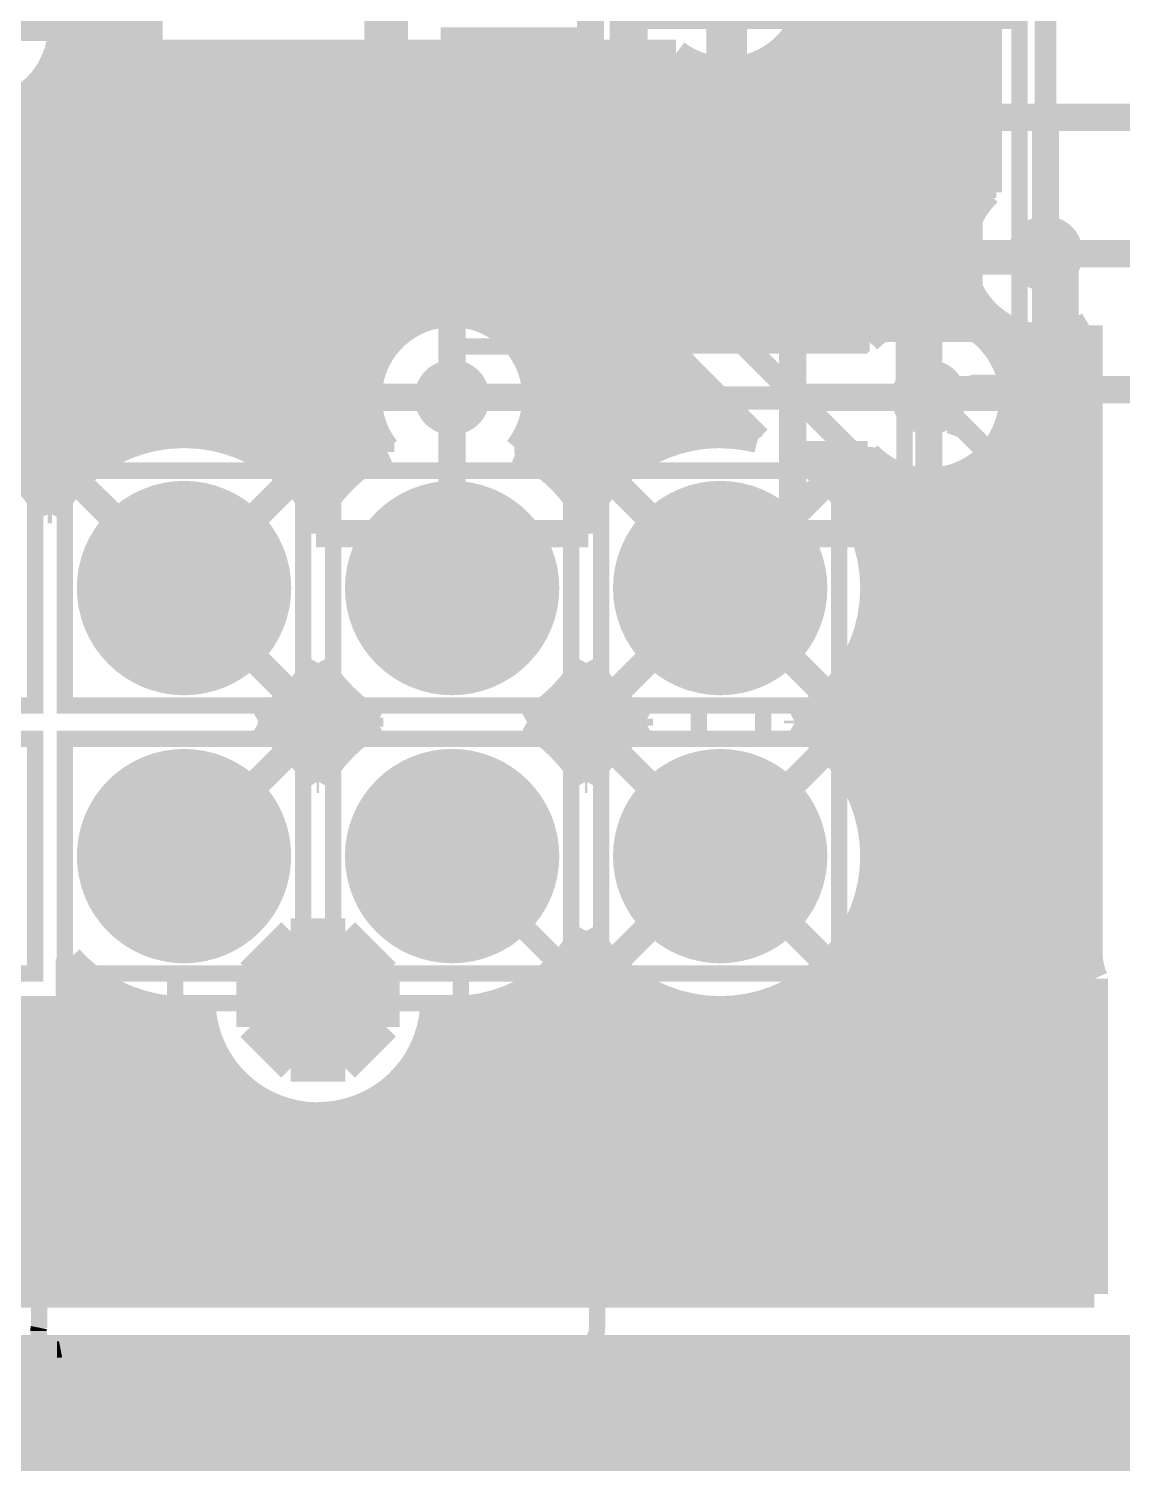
# Model space of a CAD drawing. Extents: x -1 to 101, y -64 to 41.
# Drawn here: x 50.64 to 60.84, y -0.64 to 12.81 of the extents above; entities that cross this region are included whole.
import ezdxf

# ---------------------------------------------------------------- set-up
doc = ezdxf.new("R2010")
doc.units = 0
doc.header["$MEASUREMENT"] = 0
doc.layers.get('0').update_dxf_attribs({"linetype": 'CONTINUOUS'})
for name, color, linetype in [('22-313-0_AST', 7, 'CONTINUOUS'), ('22-313-0_BOT', 7, 'CONTINUOUS'), ('22-313-0_DRD', 2, 'CONTINUOUS'), ('22-313-0_SMB', 4, 'CONTINUOUS'), ('22-313-0_SMT', 3, 'CONTINUOUS'), ('22-313-0_SPT', 5, 'CONTINUOUS'), ('22-313-0_SST', 10, 'CONTINUOUS'), ('22-313-0_TOP', 14, 'CONTINUOUS'), ('THRUHOLE_NPT', 12, 'CONTINUOUS'), ('THRUHOLE_TAP', 11, 'CONTINUOUS')]:
    doc.layers.add(name, color=color, linetype=linetype)

# ---------------------------------------------------------------- blocks, each defined once
blk = doc.blocks.new('ROUND_10')
at = {"const_width": 0.99949}
blk.add_lwpolyline([(-0.499744, 0, 1), (0.499744, 0, 1)], format="xyb", close=True, dxfattribs=at)
blk = doc.blocks.new('ROUND_13')
at = {"const_width": 0.65024}
blk.add_lwpolyline([(-0.32512, 0, 1), (0.32512, 0, 1)], format="xyb", close=True, dxfattribs=at)
blk = doc.blocks.new('ROUND_47')
at = {"const_width": 0.35052}
blk.add_lwpolyline([(-0.17526, 0, 1), (0.17526, 0, 1)], format="xyb", close=True, dxfattribs=at)
blk = doc.blocks.new('RECTANGLE_2')
blk.add_solid([(0.4826, 0.4064), (0.4826, -0.4064), (-0.4826, 0.4064), (-0.4826, -0.4064)])
blk = doc.blocks.new('RECTANGLE_36')
blk.add_solid([(0.635, 0.508), (0.635, -0.508), (-0.635, 0.508), (-0.635, -0.508)])
blk = doc.blocks.new('RECTANGLE_38')
blk.add_solid([(0.9017, 0.508), (0.9017, -0.508), (-0.9017, 0.508), (-0.9017, -0.508)])
blk = doc.blocks.new('ROUND_60')
at = {"const_width": 0.10033}
blk.add_lwpolyline([(-0.050164, 0, 1), (0.050164, 0, 1)], format="xyb", close=True, dxfattribs=at)
blk = doc.blocks.new('ROUND_11')
at = {"const_width": 0.59944}
blk.add_lwpolyline([(-0.29972, 0, 1), (0.29972, 0, 1)], format="xyb", close=True, dxfattribs=at)

msp = doc.modelspace()

# ---------------------------------------------------------------- linework, layer by layer
at = {"layer": '22-313-0_AST'}
for points, const_width in [([(0, 39.99992), (0, 0), (99.949, 0), (99.949, 39.99992), (0, 39.99992)], 1.27), ([(51.562, 10.033), (51.562, 15.367), (48.768, 15.367), (48.768, 10.033), (51.562, 10.033)], 0.1524), ([(56.261, 11.303), (51.689, 11.303), (51.689, 13.081), (51.943, 13.335), (51.689, 13.589), (51.689, 15.367), (56.261, 15.367), (56.261, 11.303)], 0.1524), ([(57.9755, 9.9695), (57.9755, 12.8905), (56.3372, 12.8905), (56.3372, 9.9695), (57.9755, 9.9695)], 0.1524), ([(59.8805, 9.9695), (59.8805, 12.8905), (58.2422, 12.8905), (58.2422, 9.9695), (59.8805, 9.9695)], 0.1524), ([(59.51474, 12.04468), (59.51474, 11.5697), (58.83656, 12.04468), (58.66892, 12.04468), (58.49874, 11.98626), (58.49874, 11.63066), (58.66892, 11.5697)], 0.1524), ([(57.60974, 11.9253), (57.60974, 11.68908)], 0.1524), ([(57.60974, 11.80846), (56.59374, 11.80846), (56.76392, 11.68908)], 0.1524), ([(57.10174, 10.7315), (57.10174, 11.0871), (56.93156, 11.20648), (56.76392, 11.20648), (56.59374, 11.0871), (56.59374, 10.7315), (57.60974, 10.7315)], 0.1524), ([(57.10174, 11.02868), (57.60974, 11.20648)], 0.1524), ([(59.00674, 10.7315), (59.00674, 11.0871), (58.83656, 11.20648), (58.66892, 11.20648), (58.49874, 11.0871), (58.49874, 10.7315), (59.51474, 10.7315)], 0.1524), ([(59.00674, 11.02868), (59.51474, 11.20648)], 0.1524), ([(51.14036, 2.52984), (50.73904, 2.52984), (50.73904, 3.36042), (47.86884, 3.36042), (47.86884, 9.33958), (58.80862, 9.33958), (58.80862, 3.36042), (55.94096, 3.36042), (55.94096, 2.52984), (55.53964, 2.52984), (55.53964, 1.34874), (51.14036, 1.34874), (51.14036, 2.52984), (51.14036, 4.00558), (52.00904, 4.00558), (53.2003, 4.00558), (53.2003, 6.19506), (50.98034, 6.19506), (50.98034, 4.00558), (51.14036, 4.00558)], 0.1524), ([(50.70094, 8.69442), (48.48098, 8.69442), (48.48098, 6.50494), (50.70094, 6.50494), (50.70094, 8.69442)], 0.1524), ([(53.2003, 8.69442), (50.98034, 8.69442), (50.98034, 6.50494), (53.2003, 6.50494), (53.2003, 8.69442)], 0.1524), ([(55.69966, 8.69442), (53.4797, 8.69442), (53.4797, 6.50494), (55.69966, 6.50494), (55.69966, 8.69442)], 0.1524), ([(58.19902, 8.69442), (55.97906, 8.69442), (55.97906, 6.50494), (56.89092, 6.50494), (56.89092, 6.19506), (55.97906, 6.19506), (55.97906, 4.00558), (58.19902, 4.00558), (58.19902, 8.69442)], 0.1524), ([(51.77282, 7.91718), (51.77282, 7.28218), (52.40782, 7.28218), (52.25796, 7.43204), (52.25796, 7.76732), (52.40782, 7.91718), (51.77282, 7.91718), (51.92268, 7.76732), (51.92268, 7.43204), (52.25796, 7.43204)], 0.1524), ([(52.40782, 7.91718), (52.40782, 7.28218)], 0.1524), ([(54.27218, 7.91718), (54.27218, 7.28218), (54.90718, 7.28218), (54.75732, 7.43204), (54.75732, 7.76732), (54.90718, 7.91718), (54.27218, 7.91718), (54.42204, 7.76732), (54.42204, 7.43204), (54.75732, 7.43204)], 0.1524), ([(54.90718, 7.91718), (54.90718, 7.28218)], 0.1524), ([(56.9214, 7.76732), (56.77154, 7.91718), (57.40654, 7.91718), (57.25668, 7.76732), (56.9214, 7.76732), (56.9214, 7.43204), (56.77154, 7.28218), (57.40654, 7.28218), (57.25668, 7.43204), (56.9214, 7.43204)], 0.1524), ([(56.77154, 7.91718), (56.77154, 7.28218)], 0.1524), ([(57.40654, 7.91718), (57.40654, 7.28218)], 0.1524), ([(51.92268, 7.76732), (52.25796, 7.76732)], 0.1524), ([(54.42204, 7.76732), (54.75732, 7.76732)], 0.1524), ([(57.25668, 7.76732), (57.25668, 7.43204)], 0.1524), ([(51.77282, 7.28218), (51.92268, 7.43204)], 0.1524), ([(54.27218, 7.28218), (54.42204, 7.43204)], 0.1524), ([(56.89092, 6.50494), (57.49036, 6.50494), (57.49036, 6.19506), (56.89092, 6.19506)], 0.1524), ([(58.19902, 6.50494), (57.49036, 6.50494)], 0.1524), ([(50.70094, 4.00558), (50.70094, 6.19506), (48.48098, 6.19506), (48.48098, 4.00558), (50.70094, 4.00558)], 0.1524), ([(55.53964, 2.52984), (55.53964, 4.00558), (55.69966, 4.00558), (55.69966, 6.19506), (53.4797, 6.19506), (53.4797, 4.00558), (54.67096, 4.00558), (54.67096, 3.72872), (52.00904, 3.72872), (52.00904, 4.00558)], 0.1524), ([(57.49036, 6.19506), (58.19902, 6.19506)], 0.1524), ([(52.25796, 4.93268), (52.40782, 4.78282), (51.77282, 4.78282), (51.92268, 4.93268), (52.25796, 4.93268), (52.25796, 5.26796), (52.40782, 5.41782), (51.77282, 5.41782), (51.92268, 5.26796), (52.25796, 5.26796)], 0.1524), ([(51.77282, 5.41782), (51.77282, 4.78282)], 0.1524), ([(52.40782, 5.41782), (52.40782, 4.78282)], 0.1524), ([(54.75732, 4.93268), (54.90718, 4.78282), (54.27218, 4.78282), (54.42204, 4.93268), (54.75732, 4.93268), (54.75732, 5.26796), (54.90718, 5.41782), (54.27218, 5.41782), (54.42204, 5.26796), (54.75732, 5.26796)], 0.1524), ([(54.27218, 5.41782), (54.27218, 4.78282)], 0.1524), ([(54.90718, 5.41782), (54.90718, 4.78282)], 0.1524), ([(57.25668, 4.93268), (57.40654, 4.78282), (56.77154, 4.78282), (56.9214, 4.93268), (57.25668, 4.93268), (57.25668, 5.26796), (57.40654, 5.41782), (56.77154, 5.41782), (56.9214, 5.26796), (57.25668, 5.26796)], 0.1524), ([(56.77154, 5.41782), (56.77154, 4.78282)], 0.1524), ([(57.40654, 5.41782), (57.40654, 4.78282)], 0.1524), ([(51.92268, 4.93268), (51.92268, 5.26796)], 0.1524), ([(54.42204, 4.93268), (54.42204, 5.26796)], 0.1524), ([(56.9214, 4.93268), (56.9214, 5.26796)], 0.1524), ([(54.67096, 4.00558), (55.53964, 4.00558)], 0.1524), ([(57.86882, 2.8448), (57.86882, 2.60858)], 0.1524), ([(57.86882, 2.72542), (56.85282, 2.72542), (57.023, 2.60858)], 0.1524), ([(50.73904, 2.52984), (50.73904, 1.06934)], 0.1524), ([(55.94096, 2.52984), (55.94096, 1.06934)], 0.1524), ([(56.85282, 2.12598), (56.85282, 1.88722)], 0.1524), ([(57.531, 1.70942), (57.70118, 1.70942), (57.86882, 1.77038), (57.86882, 2.0066), (57.70118, 2.06502), (56.85282, 2.06502)], 0.1524), ([(50.73904, 0.70104), (50.73904, 1.06934), (55.94096, 1.06934), (55.94096, 0.70104)], 0.1524), ([(55.7403, 0.50038), (50.9397, 0.50038)], 0.1524)]:
    msp.add_lwpolyline(points, dxfattribs=dict(at, const_width=const_width))
at = {"layer": '22-313-0_AST', "const_width": 0.1524}
for points in [[(50.7365, 0.70358, 0.0479488), (50.73333, 0.67056)], [(50.73396, 0.67056, 0.4142136), (50.90668, 0.49784)], [(55.7403, 0.50038, 0.4142136), (55.94096, 0.70104)], [(50.90668, 0.49784, 0.0479464), (50.93958, 0.501)]]:
    msp.add_lwpolyline(points, format="xyb", dxfattribs=at)
at = {"layer": '22-313-0_BOT'}
for points, const_width in [([(59.5376, 30.71622), (59.5376, 11.23696)], 0.254), ([(59.309, 20.16506), (59.309, 10.1092)], 0.254), ([(59.0804, 19.81454), (59.0804, 10.15746)], 0.254), ([(58.8518, 19.60626), (58.8518, 10.13714)], 0.254), ([(58.3946, 19.38528), (58.3946, 9.91108)], 0.254), ([(58.6232, 19.47164), (58.6232, 10.04062)], 0.254), ([(57.9374, 19.33448), (57.9374, 9.91108)], 0.254), ([(58.166, 19.3421), (58.166, 9.91108)], 0.254), ([(61.849, 15.494), (60.1218, 13.7668), (60.1218, 10.7188)], 0.2032), ([(59.5884, 13.7668), (59.5884, 11.2903)], 0.254), ([(59.5884, 12.9032), (57.86882, 12.9032)], 0.254), ([(57.7088, 12.6619), (57.7088, 9.91108)], 0.254), ([(59.5884, 12.6746), (57.7215, 12.6746)], 0.254), ([(56.67756, 12.5857), (50.90668, 12.5857)], 0.254), ([(51.0794, 12.5857), (51.0794, 8.61314)], 0.254), ([(51.308, 12.5857), (51.308, 8.79856)], 0.254), ([(51.5366, 12.5857), (51.5366, 8.92048)], 0.254), ([(51.7652, 12.5857), (51.7652, 8.99414)], 0.254), ([(51.9938, 12.5857), (51.9938, 9.02716)], 0.254), ([(52.2224, 12.5857), (52.2224, 9.02462)], 0.254), ([(52.451, 12.5857), (52.451, 8.98398)], 0.254), ([(52.6796, 12.5857), (52.6796, 8.9027)], 0.254), ([(52.9082, 12.5857), (52.9082, 8.77316)], 0.254), ([(53.1368, 12.5857), (53.1368, 8.57504)], 0.254), ([(53.3654, 12.5857), (53.3654, 8.34136)], 0.254), ([(53.594, 12.5857), (53.594, 8.62838)], 0.254), ([(53.8226, 12.5857), (53.8226, 9.52754)], 0.254), ([(54.0512, 12.5857), (54.0512, 9.9441)], 0.254), ([(54.2798, 12.5857), (54.2798, 10.09396)], 0.254), ([(54.5084, 12.5857), (54.5084, 10.15492)], 0.254), ([(54.737, 12.5857), (54.737, 10.14476)], 0.254), ([(54.9656, 12.5857), (54.9656, 10.06348)], 0.254), ([(55.1942, 12.5857), (55.1942, 9.91108)], 0.254), ([(55.4228, 12.5857), (55.4228, 9.91108)], 0.254), ([(55.6514, 12.5857), (55.6514, 9.91108)], 0.254), ([(55.88, 12.5857), (55.88, 9.91108)], 0.254), ([(56.1086, 12.5857), (56.1086, 9.91108)], 0.254), ([(56.3372, 12.5857), (56.3372, 9.91108)], 0.254), ([(56.5658, 12.5857), (56.5658, 9.91108)], 0.254), ([(56.97728, 12.446), (50.84572, 12.446)], 0.254), ([(50.8508, 12.45108), (50.8508, 8.3185)], 0.254), ([(56.7944, 12.51204), (56.7944, 9.91108)], 0.254), ([(57.023, 12.43584), (57.023, 9.91108)], 0.254), ([(57.2516, 12.4333), (57.2516, 9.91108)], 0.254), ([(59.5884, 12.446), (57.32272, 12.446)], 0.254), ([(57.4802, 12.49934), (57.4802, 9.91108)], 0.254), ([(50.6222, 12.192), (50.6222, 8.59028)], 0.254), ([(59.5884, 12.2174), (50.65268, 12.2174)], 0.254), ([(59.5884, 11.9888), (40.98798, 11.9888)], 0.254), ([(59.5884, 11.7602), (40.75938, 11.7602)], 0.254), ([(59.5884, 11.5316), (40.53078, 11.5316)], 0.254), ([(59.5884, 11.303), (40.30218, 11.303)], 0.254), ([(59.42584, 11.0744), (40.07358, 11.0744)], 0.254), ([(59.34964, 10.8458), (39.84498, 10.8458)], 0.254), ([(59.3471, 10.6172), (39.61638, 10.6172)], 0.254), ([(59.41314, 10.3886), (39.38778, 10.3886)], 0.254), ([(59.5757, 10.16), (39.15918, 10.16)], 0.254), ([(59.5376, 10.1981), (59.5376, 9.97458)], 0.254), ([(59.7662, 10.02284), (59.7662, 9.652)], 0.254), ([(60.452, 10.01014), (60.452, 1.016)], 0.254), ([(60.5282, 10.05078), (60.5282, 4.318)], 0.254), ([(54.0385, 9.9314), (38.93058, 9.9314)], 0.254), ([(58.4835, 9.9314), (55.14086, 9.9314)], 0.254), ([(58.46318, 9.91108), (55.16118, 9.91108)], 0.254), ([(60.5282, 9.9314), (59.58586, 9.9314)], 0.254), ([(59.9948, 9.94664), (59.9948, 1.016)], 0.254), ([(60.2234, 9.9441), (60.2234, 1.016)], 0.254), ([(53.87848, 9.7028), (38.70198, 9.7028)], 0.254), ([(60.5282, 9.7028), (59.74588, 9.7028)], 0.254), ([(53.81498, 9.4742), (38.47338, 9.4742)], 0.254), ([(60.5282, 9.4742), (59.80938, 9.4742)], 0.254), ([(59.03468, 9.37768), (54.58968, 9.37768)], 0.2032), ([(53.82006, 9.2456), (38.24478, 9.2456)], 0.254), ([(53.8226, 9.22782), (53.8226, 8.80872)], 0.254), ([(60.5282, 9.2456), (59.8043, 9.2456)], 0.254), ([(59.7662, 9.10336), (59.7662, 1.016)], 0.254), ([(51.88712, 9.017), (49.79162, 9.017)], 0.254), ([(53.89626, 9.017), (52.29098, 9.017)], 0.254), ([(60.5282, 9.017), (59.7281, 9.017)], 0.254), ([(51.29022, 8.7884), (50.38852, 8.7884)], 0.254), ([(53.79212, 8.7884), (52.88788, 8.7884)], 0.254), ([(56.38292, 8.84428), (55.2958, 8.84428)], 0.254), ([(56.29148, 8.7884), (55.38724, 8.7884)], 0.254), ([(55.4228, 8.84428), (55.4228, 8.763)], 0.254), ([(55.6514, 8.84428), (55.6514, 8.5598)], 0.254), ([(55.88, 8.84428), (55.88, 8.36422)], 0.254), ([(56.1086, 8.84428), (56.1086, 8.64108)], 0.254), ([(56.3372, 8.84428), (56.3372, 8.81634)], 0.254), ([(58.46318, 8.84428), (57.7977, 8.84428)], 0.254), ([(58.5216, 8.7884), (57.8866, 8.7884)], 0.254), ([(57.9374, 8.84428), (57.9374, 8.75284)], 0.254), ([(58.166, 8.84428), (58.166, 8.54456)], 0.254), ([(58.3946, 8.84428), (58.3946, 8.18896)], 0.254), ([(59.5376, 8.77824), (59.5376, 1.016)], 0.254), ([(60.5282, 8.7884), (59.54776, 8.7884)], 0.254), ([(58.6232, 8.7122), (58.6232, 1.016)], 0.254), ([(58.8518, 8.61822), (58.8518, 1.016)], 0.254), ([(59.309, 8.64616), (59.309, 1.016)], 0.254), ([(51.02606, 8.5598), (50.65268, 8.5598)], 0.254), ([(51.07686, 8.6106), (52.09032, 7.59968)], 0.254), ([(53.10124, 8.6106), (52.09032, 7.59968)], 0.254), ([(53.52796, 8.5598), (53.15204, 8.5598)], 0.254), ([(56.02732, 8.5598), (55.6514, 8.5598)], 0.254), ([(56.07812, 8.6106), (57.08904, 7.59968)], 0.254), ([(58.1025, 8.6106), (57.08904, 7.59968)], 0.254), ([(60.5282, 8.5598), (58.15076, 8.5598)], 0.254), ([(59.0804, 8.5979), (59.0804, 1.016)], 0.254), ([(50.85842, 8.3312), (50.82032, 8.3312)], 0.254), ([(53.35778, 8.3312), (53.31968, 8.3312)], 0.254), ([(55.85968, 8.3312), (55.81904, 8.3312)], 0.254), ([(60.5282, 8.3312), (58.32094, 8.3312)], 0.254), ([(60.5282, 8.1026), (58.43016, 8.1026)], 0.254), ([(60.5282, 7.874), (58.49366, 7.874)], 0.254), ([(53.10124, 6.58622), (52.09032, 7.59968)], 0.254), ([(56.07812, 6.58622), (57.08904, 7.59968)], 0.254), ([(58.1025, 6.58622), (57.08904, 7.59968)], 0.254), ([(60.5282, 7.6454), (58.5216, 7.6454)], 0.254), ([(60.5282, 7.4168), (58.5089, 7.4168)], 0.254), ([(60.5282, 7.1882), (58.46064, 7.1882)], 0.254), ([(58.3946, 7.0104), (58.3946, 5.6896)], 0.254), ([(60.5282, 6.9596), (58.3692, 6.9596)], 0.254), ([(53.3654, 6.858), (53.3654, 5.842)], 0.254), ([(55.88, 6.8326), (55.88, 5.86486)], 0.254), ([(53.1368, 6.62432), (53.1368, 6.07568)], 0.254), ([(53.45176, 6.731), (53.22824, 6.731)], 0.254), ([(55.6514, 6.63956), (55.6514, 6.06044)], 0.254), ([(55.95112, 6.731), (55.7276, 6.731)], 0.254), ([(58.166, 6.6548), (58.166, 6.04266)], 0.254), ([(60.5282, 6.731), (58.22696, 6.731)], 0.254), ([(53.6702, 6.5024), (53.0098, 6.5024)], 0.254), ([(53.594, 6.57098), (53.594, 6.12902)], 0.254), ([(56.16956, 6.5024), (55.50916, 6.5024)], 0.254), ([(56.1086, 6.55574), (56.1086, 6.14172)], 0.254), ([(60.5282, 6.5024), (58.00852, 6.5024)], 0.254), ([(52.9082, 6.42366), (52.9082, 6.2738)], 0.254), ([(53.8226, 6.39064), (53.8226, 6.30682)], 0.254), ([(55.4228, 6.43382), (55.4228, 6.26364)], 0.254), ([(56.3372, 6.38048), (56.3372, 6.31698)], 0.254), ([(57.9374, 6.44652), (57.9374, 6.25348)], 0.254), ([(53.76926, 6.2738), (52.9082, 6.2738)], 0.254), ([(56.27116, 6.2738), (55.40756, 6.2738)], 0.254), ([(60.5282, 6.2738), (57.90946, 6.2738)], 0.254), ([(53.10124, 6.11124), (52.09032, 5.10032)], 0.254), ([(56.07812, 6.11124), (57.08904, 5.10032)], 0.254), ([(58.1025, 6.11124), (57.08904, 5.10032)], 0.254), ([(53.51526, 6.0452), (53.16474, 6.0452)], 0.254), ([(56.01462, 6.0452), (55.6641, 6.0452)], 0.254), ([(60.5282, 6.0452), (58.16346, 6.0452)], 0.254), ([(53.35016, 5.8166), (53.3273, 5.8166)], 0.254), ([(55.84952, 5.8166), (55.8292, 5.8166)], 0.254), ([(60.5282, 5.8166), (58.32856, 5.8166)], 0.254), ([(60.5282, 5.588), (58.43524, 5.588)], 0.254), ([(60.5282, 5.3594), (58.4962, 5.3594)], 0.254), ([(60.5282, 5.1308), (58.5216, 5.1308)], 0.254), ([(56.07812, 4.08686), (57.08904, 5.10032)], 0.254), ([(58.1025, 4.08686), (57.08904, 5.10032)], 0.254), ([(60.5282, 4.9022), (58.50636, 4.9022)], 0.254), ([(60.5282, 4.6736), (58.45556, 4.6736)], 0.254), ([(58.3946, 4.5085), (58.3946, 1.016)], 0.254), ([(55.88, 4.33324), (55.88, 1.016)], 0.254), ([(60.5282, 4.445), (58.36158, 4.445)], 0.254), ([(60.5282, 4.318), (60.5282, 4.191)], 0.254), ([(55.96128, 4.2164), (55.71744, 4.2164)], 0.254), ([(60.5282, 4.2164), (58.2168, 4.2164)], 0.254), ([(51.02098, 4.14528), (51.02098, 3.66776)], 0.254), ([(51.0794, 4.08432), (51.0794, 1.016)], 0.254), ([(55.6514, 4.13766), (55.6514, 1.016)], 0.254), ([(56.1086, 4.05638), (56.1086, 1.016)], 0.254), ([(58.166, 4.15544), (58.166, 1.016)], 0.254), ([(51.18608, 3.9878), (51.02098, 3.9878)], 0.254), ([(55.4228, 3.93446), (55.4228, 1.016)], 0.254), ([(56.18734, 3.9878), (55.49138, 3.9878)], 0.254), ([(57.9374, 3.94462), (57.9374, 1.016)], 0.254), ([(60.5663, 3.9878), (57.99074, 3.9878)], 0.254), ([(60.579, 3.95732), (60.579, 1.016)], 0.254), ([(51.308, 3.8989), (51.308, 1.016)], 0.254), ([(51.5366, 3.77952), (51.5366, 1.016)], 0.254), ([(55.1942, 3.80238), (55.1942, 1.016)], 0.254), ([(56.3372, 3.88112), (56.3372, 1.016)], 0.254), ([(57.7088, 3.80746), (57.7088, 1.016)], 0.254), ([(51.02098, 3.66776), (48.1584, 3.66776)], 0.254), ([(50.6222, 3.66776), (50.6222, 1.016)], 0.254), ([(50.8508, 3.66776), (50.8508, 1.016)], 0.254), ([(51.58486, 3.7592), (51.02098, 3.7592)], 0.254), ([(51.7652, 3.70332), (51.7652, 1.016)], 0.254), ([(51.9938, 3.6703), (51.9938, 1.016)], 0.254), ([(52.2224, 3.67284), (52.2224, 1.016)], 0.254), ([(54.5084, 3.6703), (54.5084, 1.016)], 0.254), ([(54.737, 3.67538), (54.737, 1.016)], 0.254), ([(54.9656, 3.71856), (54.9656, 1.016)], 0.254), ([(56.58612, 3.7592), (55.0926, 3.7592)], 0.254), ([(56.5658, 3.76682), (56.5658, 1.016)], 0.254), ([(56.7944, 3.69824), (56.7944, 1.016)], 0.254), ([(57.023, 3.66776), (57.023, 1.016)], 0.254), ([(57.2516, 3.67538), (57.2516, 1.016)], 0.254), ([(57.4802, 3.7211), (57.4802, 1.016)], 0.254), ([(60.579, 3.7592), (57.59196, 3.7592)], 0.254), ([(52.28336, 3.5306), (39.15664, 3.5306)], 0.254), ([(60.579, 3.5306), (54.39664, 3.5306)], 0.254), ([(52.35956, 3.302), (39.0779, 3.302)], 0.254), ([(60.579, 3.302), (54.3179, 3.302)], 0.254), ([(52.451, 3.14452), (52.451, 1.016)], 0.254), ([(54.2798, 3.2258), (54.2798, 1.016)], 0.254), ([(52.50434, 3.0734), (38.93566, 3.0734)], 0.254), ([(60.579, 3.0734), (54.17566, 3.0734)], 0.254), ([(52.76342, 2.8448), (38.67404, 2.8448)], 0.254), ([(52.6796, 2.90322), (52.6796, 1.016)], 0.254), ([(60.579, 2.8448), (53.91404, 2.8448)], 0.254), ([(54.0512, 2.9464), (54.0512, 1.016)], 0.254), ([(52.9082, 2.7686), (52.9082, 1.016)], 0.254), ([(53.1368, 2.69748), (53.1368, 1.016)], 0.254), ([(53.594, 2.70764), (53.594, 1.016)], 0.254), ([(53.8226, 2.79146), (53.8226, 1.016)], 0.254), ([(60.579, 2.6162), (18.3261, 2.6162)], 0.254), ([(53.3654, 2.6797), (53.3654, 1.016)], 0.254), ([(60.579, 2.3876), (18.3261, 2.3876)], 0.254), ([(60.579, 2.159), (18.3261, 2.159)], 0.254), ([(60.579, 1.9304), (7.4549, 1.9304)], 0.254), ([(60.579, 1.7018), (7.13994, 1.7018)], 0.254), ([(60.579, 1.4732), (6.73608, 1.4732)], 0.254), ([(60.579, 1.2446), (6.16204, 1.2446)], 0.254), ([(60.579, 1.016), (5.588, 1.016)], 0.254)]:
    msp.add_lwpolyline(points, dxfattribs=dict(at, const_width=const_width))
at = {"layer": '22-313-0_BOT', "const_width": 0.254}
for points in [[(57.15, 12.42568, 0.4142136), (57.93232, 13.208)], [(50.165, 12.04468, 0.3248156), (50.90668, 12.5857)], [(56.67756, 12.5857, 0.1637795), (57.15, 12.42668)], [(59.5884, 11.2903, 0.2078862), (59.34005, 10.7188)], [(59.33948, 10.7188, 0.4142136), (60.1218, 9.93648)], [(54.58968, 10.16, 0.4142136), (53.80736, 9.37768)], [(55.16118, 9.91108, 0.2078862), (54.58968, 10.15943)], [(59.03468, 10.16, 0.2078867), (58.46276, 9.91147)], [(59.817, 9.37768, 0.4142136), (59.03468, 10.16)], [(60.1218, 9.93648, 0.1374929), (60.5284, 10.05044)], [(53.80736, 9.37768, 0.1686102), (53.97558, 8.893)], [(59.03468, 8.59536, 0.4142136), (59.817, 9.37768)], [(50.8381, 8.29818, 0.2714485), (49.59096, 9.0297)], [(52.09032, 9.03224, 0.2716815), (50.84064, 8.29818)], [(53.34, 8.29818, 0.2716814), (52.09032, 9.03224)], [(53.975, 8.89254, 0.1555631), (53.34008, 8.29813)], [(55.83936, 8.29818, 0.1371122), (55.29614, 8.84488)], [(56.38292, 8.84428, 0.1371121), (55.83996, 8.29784)], [(58.5216, 7.59968, 0.2695558), (57.7977, 8.84428)], [(58.46318, 8.84428, 0.2078862), (59.03468, 8.59593)], [(57.78754, 6.35, 0.2716814), (58.5216, 7.59968)], [(52.78628, 6.35, 0.1391323), (53.33892, 6.90178)], [(53.34, 6.90118, 0.1387374), (53.89118, 6.35)], [(55.28818, 6.35, 0.1387374), (55.83936, 6.90118)], [(55.83936, 6.90118, 0.1387374), (56.39054, 6.35)], [(53.34, 5.79628, 0.1395274), (52.78628, 6.35)], [(53.89118, 6.35, 0.1391325), (53.33892, 5.79688)], [(55.83936, 5.79628, 0.1391326), (55.28757, 6.34892)], [(56.39054, 6.35, 0.1391325), (55.83828, 5.79688)], [(58.5216, 5.10032, 0.2716815), (57.78754, 6.35)], [(57.08904, 3.66776, 0.4142136), (58.5216, 5.10032)], [(54.58968, 3.66776, 0.2716815), (55.83936, 4.40182)], [(55.83936, 4.40182, 0.2716814), (57.08904, 3.66776)], [(60.5282, 4.191, 0.1082047), (60.57933, 3.95747)], [(51.02098, 4.14528, 0.2136129), (52.09032, 3.66659)], [(52.09032, 3.66776, 0.0297777), (52.2605, 3.6779)], [(52.2605, 3.67792, 0.3923694), (53.34, 2.67716)], [(53.34, 2.6797, 0.3923184), (54.41696, 3.67792)], [(54.41696, 3.67792, 0.0302184), (54.58968, 3.66747)]]:
    msp.add_lwpolyline(points, format="xyb", dxfattribs=at)
at = {"layer": '22-313-0_DRD'}
for points, const_width in [([(0, 39.99992), (0, 0), (99.949, 0), (99.949, 39.99992), (0, 39.99992)], 1.27), ([(55.88, 14.478), (55.88, 11.938)], 0.254), ([(57.15, 14.478), (57.15, 11.938)], 0.254), ([(58.42, 11.938), (58.42, 14.478)], 0.254), ([(51.435, 11.557), (51.435, 14.097)], 0.254), ([(51.435, 12.827), (48.895, 12.827)], 0.254), ([(58.8518, 11.9888), (58.8518, 9.4488)], 0.254), ([(61.3918, 11.9888), (58.8518, 11.9888)], 0.254), ([(60.1218, 11.9888), (60.1218, 9.4488)], 0.254), ([(55.88, 11.938), (58.42, 11.938)], 0.254), ([(48.895, 11.557), (51.435, 11.557)], 0.254), ([(53.31968, 10.64768), (53.31968, 8.10768)], 0.254), ([(55.85968, 10.64768), (53.31968, 10.64768)], 0.254), ([(54.58968, 10.64768), (54.58968, 8.10768)], 0.254), ([(55.85968, 8.10768), (55.85968, 10.64768)], 0.254), ([(57.76468, 10.64768), (57.76468, 8.10768)], 0.254), ([(60.30468, 10.64768), (57.76468, 10.64768)], 0.254), ([(61.3918, 10.7188), (58.8518, 10.7188)], 0.254), ([(59.03468, 10.64768), (59.03468, 8.10768)], 0.254), ([(60.30468, 8.10768), (60.30468, 10.64768)], 0.254), ([(58.8518, 9.4488), (61.3918, 9.4488)], 0.254), ([(55.85968, 9.37768), (53.31968, 9.37768)], 0.254), ([(60.30468, 9.37768), (57.76468, 9.37768)], 0.254), ([(51.45532, 8.23468), (51.45532, 7.59968)], 0.254), ([(52.09032, 8.23468), (51.45532, 8.23468)], 0.254), ([(52.09032, 6.96468), (52.09032, 8.23468)], 0.254), ([(53.95468, 8.23468), (53.95468, 7.59968)], 0.254), ([(54.58968, 8.23468), (53.95468, 8.23468)], 0.254), ([(54.58968, 6.96468), (54.58968, 8.23468)], 0.254), ([(56.45404, 8.23468), (56.45404, 7.59968)], 0.254), ([(57.08904, 8.23468), (56.45404, 8.23468)], 0.254), ([(57.08904, 6.96468), (57.08904, 8.23468)], 0.254), ([(53.31968, 8.10768), (55.85968, 8.10768)], 0.254), ([(57.76468, 8.10768), (60.30468, 8.10768)], 0.254), ([(51.45532, 7.59968), (52.72532, 7.59968)], 0.254), ([(52.72532, 7.59968), (52.72532, 6.96468)], 0.254), ([(53.95468, 7.59968), (55.22468, 7.59968)], 0.254), ([(55.22468, 7.59968), (55.22468, 6.96468)], 0.254), ([(56.45404, 7.59968), (57.72404, 7.59968)], 0.254), ([(57.72404, 7.59968), (57.72404, 6.96468)], 0.254), ([(52.72532, 6.96468), (52.09032, 6.96468)], 0.254), ([(55.22468, 6.96468), (54.58968, 6.96468)], 0.254), ([(57.72404, 6.96468), (57.08904, 6.96468)], 0.254), ([(51.45532, 5.73532), (51.45532, 5.10032)], 0.254), ([(52.09032, 5.73532), (51.45532, 5.73532)], 0.254), ([(52.09032, 4.46532), (52.09032, 5.73532)], 0.254), ([(53.95468, 5.73532), (53.95468, 5.10032)], 0.254), ([(54.58968, 5.73532), (53.95468, 5.73532)], 0.254), ([(54.58968, 4.46532), (54.58968, 5.73532)], 0.254), ([(56.45404, 5.73532), (56.45404, 5.10032)], 0.254), ([(57.08904, 5.73532), (56.45404, 5.73532)], 0.254), ([(57.08904, 4.46532), (57.08904, 5.73532)], 0.254), ([(51.45532, 5.10032), (52.72532, 5.10032)], 0.254), ([(52.72532, 5.10032), (52.72532, 4.46532)], 0.254), ([(53.95468, 5.10032), (55.22468, 5.10032)], 0.254), ([(55.22468, 5.10032), (55.22468, 4.46532)], 0.254), ([(56.45404, 5.10032), (57.72404, 5.10032)], 0.254), ([(57.72404, 5.10032), (57.72404, 4.46532)], 0.254), ([(52.72532, 4.46532), (52.09032, 4.46532)], 0.254), ([(55.22468, 4.46532), (54.58968, 4.46532)], 0.254), ([(57.72404, 4.46532), (57.08904, 4.46532)], 0.254), ([(53.086, 4.3942), (52.705, 4.0132)], 0.254), ([(53.594, 4.3942), (53.086, 4.3942)], 0.254), ([(53.975, 4.0132), (53.594, 4.3942)], 0.254), ([(52.705, 4.0132), (52.705, 3.5052)], 0.254), ([(53.975, 3.5052), (53.975, 4.0132)], 0.254), ([(52.705, 3.5052), (53.086, 3.1242)], 0.254), ([(53.594, 3.1242), (53.975, 3.5052)], 0.254), ([(53.086, 3.1242), (53.594, 3.1242)], 0.254)]:
    msp.add_lwpolyline(points, dxfattribs=dict(at, const_width=const_width))
at = {"layer": '22-313-0_SST', "const_width": 0.1524}
for points in [[(51.562, 10.033), (48.768, 10.033), (48.768, 15.367), (51.562, 15.367), (51.562, 10.033)], [(56.261, 11.303), (56.261, 15.367), (51.689, 15.367), (51.689, 13.589), (51.943, 13.335), (51.689, 13.081), (51.689, 11.303), (56.261, 11.303)], [(57.9755, 9.9695), (57.9755, 12.8905), (56.3372, 12.8905), (56.3372, 9.9695), (57.9755, 9.9695)], [(59.8805, 9.9695), (59.8805, 12.8905), (58.2422, 12.8905), (58.2422, 9.9695), (59.8805, 9.9695)], [(53.19014, 10.9982), (53.19014, 10.76198)], [(55.59806, 11.04646), (55.59806, 10.8077)], [(53.19014, 10.87882), (52.17414, 10.87882), (52.34178, 10.76198)], [(55.59806, 10.92708), (54.58206, 10.92708), (54.75224, 10.8077)], [(55.09006, 9.85266), (55.09006, 10.20826), (54.92242, 10.3251), (54.75224, 10.3251), (54.58206, 10.20826), (54.58206, 9.85266), (55.59806, 9.85266)], [(55.09006, 10.1473), (55.59806, 10.3251)], [(53.01996, 9.8044), (53.19014, 9.86282), (53.19014, 10.10158), (53.01996, 10.16), (52.84978, 10.27938), (52.34178, 10.27938), (52.17414, 10.21842), (52.17414, 9.86282), (52.34178, 9.8044), (53.01996, 9.8044)], [(52.84978, 10.04062), (53.19014, 10.27938)], [(60.29706, 9.5123), (60.29706, 9.03986), (59.62142, 9.5123), (59.45124, 9.5123), (59.28106, 9.45388), (59.28106, 9.09828), (59.45124, 9.03986)], [(51.14036, 2.52984), (50.73904, 2.52984), (50.73904, 3.36042), (47.86884, 3.36042), (47.86884, 9.33958), (58.80862, 9.33958), (58.80862, 3.36042), (55.94096, 3.36042), (55.94096, 2.52984), (55.53964, 2.52984), (55.53964, 1.34874), (51.14036, 1.34874), (51.14036, 2.52984), (51.14036, 4.00558), (52.00904, 4.00558), (53.2003, 4.00558), (53.2003, 6.19506), (50.98034, 6.19506), (50.98034, 4.00558), (51.14036, 4.00558)], [(50.70094, 8.69442), (48.48098, 8.69442), (48.48098, 6.50494), (50.70094, 6.50494), (50.70094, 8.69442)], [(53.2003, 8.69442), (50.98034, 8.69442), (50.98034, 6.50494), (53.2003, 6.50494), (53.2003, 8.69442)], [(55.69966, 8.69442), (53.4797, 8.69442), (53.4797, 6.50494), (55.69966, 6.50494), (55.69966, 8.69442)], [(58.19902, 8.69442), (55.97906, 8.69442), (55.97906, 6.50494), (56.89092, 6.50494), (56.89092, 6.19506), (55.97906, 6.19506), (55.97906, 4.00558), (58.19902, 4.00558), (58.19902, 8.69442)], [(59.78906, 8.20166), (59.78906, 8.55726), (59.62142, 8.6741), (59.45124, 8.6741), (59.28106, 8.55726), (59.28106, 8.20166), (60.29706, 8.20166)], [(59.78906, 8.4963), (60.29706, 8.6741)], [(51.77282, 7.91718), (51.77282, 7.28218), (52.40782, 7.28218), (52.25796, 7.43204), (52.25796, 7.76732), (52.40782, 7.91718), (51.77282, 7.91718), (51.92268, 7.76732), (51.92268, 7.43204), (52.25796, 7.43204)], [(52.40782, 7.91718), (52.40782, 7.28218)], [(54.27218, 7.91718), (54.27218, 7.28218), (54.90718, 7.28218), (54.75732, 7.43204), (54.75732, 7.76732), (54.90718, 7.91718), (54.27218, 7.91718), (54.42204, 7.76732), (54.42204, 7.43204), (54.75732, 7.43204)], [(54.90718, 7.91718), (54.90718, 7.28218)], [(56.9214, 7.76732), (56.77154, 7.91718), (57.40654, 7.91718), (57.25668, 7.76732), (56.9214, 7.76732), (56.9214, 7.43204), (56.77154, 7.28218), (57.40654, 7.28218), (57.25668, 7.43204), (56.9214, 7.43204)], [(56.77154, 7.91718), (56.77154, 7.28218)], [(57.40654, 7.91718), (57.40654, 7.28218)], [(51.92268, 7.76732), (52.25796, 7.76732)], [(54.42204, 7.76732), (54.75732, 7.76732)], [(57.25668, 7.76732), (57.25668, 7.43204)], [(51.77282, 7.28218), (51.92268, 7.43204)], [(54.27218, 7.28218), (54.42204, 7.43204)], [(56.89092, 6.50494), (57.49036, 6.50494), (57.49036, 6.19506), (56.89092, 6.19506)], [(58.19902, 6.50494), (57.49036, 6.50494)], [(50.70094, 4.00558), (50.70094, 6.19506), (48.48098, 6.19506), (48.48098, 4.00558), (50.70094, 4.00558)], [(55.53964, 2.52984), (55.53964, 4.00558), (55.69966, 4.00558), (55.69966, 6.19506), (53.4797, 6.19506), (53.4797, 4.00558), (54.67096, 4.00558), (54.67096, 3.72872), (52.00904, 3.72872), (52.00904, 4.00558)], [(57.49036, 6.19506), (58.19902, 6.19506)], [(52.25796, 4.93268), (52.40782, 4.78282), (51.77282, 4.78282), (51.92268, 4.93268), (52.25796, 4.93268), (52.25796, 5.26796), (52.40782, 5.41782), (51.77282, 5.41782), (51.92268, 5.26796), (52.25796, 5.26796)], [(51.77282, 5.41782), (51.77282, 4.78282)], [(52.40782, 5.41782), (52.40782, 4.78282)], [(54.75732, 4.93268), (54.90718, 4.78282), (54.27218, 4.78282), (54.42204, 4.93268), (54.75732, 4.93268), (54.75732, 5.26796), (54.90718, 5.41782), (54.27218, 5.41782), (54.42204, 5.26796), (54.75732, 5.26796)], [(54.27218, 5.41782), (54.27218, 4.78282)], [(54.90718, 5.41782), (54.90718, 4.78282)], [(57.25668, 4.93268), (57.40654, 4.78282), (56.77154, 4.78282), (56.9214, 4.93268), (57.25668, 4.93268), (57.25668, 5.26796), (57.40654, 5.41782), (56.77154, 5.41782), (56.9214, 5.26796), (57.25668, 5.26796)], [(56.77154, 5.41782), (56.77154, 4.78282)], [(57.40654, 5.41782), (57.40654, 4.78282)], [(51.92268, 4.93268), (51.92268, 5.26796)], [(54.42204, 4.93268), (54.42204, 5.26796)], [(56.9214, 4.93268), (56.9214, 5.26796)], [(54.67096, 4.00558), (55.53964, 4.00558)], [(57.61482, 2.7178), (57.61482, 2.48158)], [(50.73904, 2.52984), (50.73904, 1.06934)], [(55.94096, 2.52984), (55.94096, 1.06934)], [(57.61482, 2.59842), (56.59882, 2.59842), (56.769, 2.48158)], [(56.59882, 1.99898), (56.59882, 1.76022)], [(57.277, 1.58242), (57.44718, 1.58242), (57.61482, 1.64338), (57.61482, 1.8796), (57.44718, 1.93802), (56.59882, 1.93802)], [(50.73904, 0.70104), (50.73904, 1.06934), (55.94096, 1.06934), (55.94096, 0.70104)], [(55.7403, 0.50038), (50.9397, 0.50038)]]:
    msp.add_lwpolyline(points, dxfattribs=at)
for points in [[(50.7365, 0.70358, 0.0479488), (50.73333, 0.67056)], [(50.73396, 0.67056, 0.4142136), (50.90668, 0.49784)], [(55.7403, 0.50038, 0.4142136), (55.94096, 0.70104)], [(50.90668, 0.49784, 0.0479464), (50.93958, 0.501)]]:
    msp.add_lwpolyline(points, format="xyb", dxfattribs=at)
at = {"layer": '22-313-0_TOP'}
for points, const_width in [([(51.6382, 17.0434), (51.6382, 8.95858)], 0.254), ([(53.9242, 17.0434), (53.9242, 9.78662)], 0.254), ([(56.2102, 15.02918), (56.2102, 11.2522)], 0.254), ([(51.7652, 14.2748), (51.7652, 12.3952)], 0.254), ([(53.8988, 14.2748), (53.8988, 12.3952)], 0.254), ([(50.9524, 13.4366), (50.9524, 11.9634)], 0.254), ([(51.181, 13.4366), (51.181, 11.9634)], 0.254), ([(51.4096, 13.4366), (51.4096, 11.9634)], 0.254), ([(54.0512, 13.2588), (54.0512, 11.3792)], 0.254), ([(56.1848, 13.2588), (56.1848, 11.3792)], 0.254), ([(57.15, 13.208), (57.15, 12.1412)], 0.381), ([(56.2356, 12.9794), (56.2356, 11.557), (56.2356, 11.303)], 0.254), ([(51.7652, 12.8524), (50.94478, 12.8524)], 0.254), ([(54.0512, 12.8524), (53.8988, 12.8524)], 0.254), ([(56.2356, 12.8524), (56.1848, 12.8524)], 0.254), ([(51.7652, 12.6238), (50.91938, 12.6238)], 0.254), ([(54.0512, 12.6238), (53.8988, 12.6238)], 0.254), ([(56.2356, 12.6238), (56.1848, 12.6238)], 0.254), ([(54.0512, 12.3952), (50.81524, 12.3952)], 0.254), ([(53.8988, 12.3952), (51.7652, 12.3952)], 0.254), ([(51.8668, 12.3952), (51.8668, 9.01446)], 0.254), ([(52.0954, 12.3952), (52.0954, 9.0297)], 0.254), ([(52.324, 12.3952), (52.324, 9.01192)], 0.254), ([(52.5526, 12.3952), (52.5526, 8.9535)], 0.254), ([(52.7812, 12.3952), (52.7812, 8.8519)], 0.254), ([(53.0098, 12.3952), (53.0098, 8.69696)], 0.254), ([(53.2384, 12.3952), (53.2384, 8.45312)], 0.254), ([(53.467, 12.3952), (53.467, 8.48868)], 0.254), ([(53.6956, 12.3952), (53.6956, 8.71728)], 0.254), ([(56.2356, 12.3952), (56.1848, 12.3952)], 0.254), ([(50.7238, 12.2809), (50.7238, 11.9634)], 0.254), ([(57.15, 10.7188), (55.7022, 10.7188), (55.118, 11.303), (55.118, 12.319)], 0.2032), ([(59.055, 12.1412), (57.15, 12.1412)], 0.635), ([(54.0512, 12.1666), (50.58156, 12.1666)], 0.254), ([(56.2356, 12.1666), (56.1848, 12.1666)], 0.254), ([(51.4985, 11.9634), (48.8315, 11.9634)], 0.254), ([(51.4985, 11.9634), (51.4985, 10.0838)], 0.254), ([(54.0512, 11.938), (51.4985, 11.938)], 0.254), ([(56.2356, 11.938), (56.1848, 11.938)], 0.254), ([(54.0512, 11.7094), (51.4985, 11.7094)], 0.254), ([(56.2356, 11.7094), (56.1848, 11.7094)], 0.254), ([(54.0512, 11.4808), (51.4985, 11.4808)], 0.254), ([(56.2356, 11.4808), (56.1848, 11.4808)], 0.254), ([(54.5846, 11.3792), (54.0512, 11.3792)], 0.254), ([(54.1528, 11.3792), (54.1528, 10.02538)], 0.254), ([(54.3814, 11.3792), (54.3814, 10.12952)], 0.254), ([(54.5846, 11.3792), (54.5846, 11.303)], 0.254), ([(55.79618, 11.3792), (55.92318, 11.2522)], 0.254), ([(56.1848, 11.3792), (55.79618, 11.3792)], 0.254), ([(55.9816, 11.3792), (55.9816, 11.2522)], 0.254), ([(54.58714, 11.2522), (51.4985, 11.2522)], 0.254), ([(56.2356, 11.2522), (55.92318, 11.2522)], 0.254), ([(56.2356, 11.2522), (55.92318, 11.2522)], 0.254), ([(56.2356, 11.303), (56.2356, 11.2522)], 0.254), ([(54.61, 11.14044), (54.61, 10.15746)], 0.254), ([(54.66334, 11.0236), (51.4985, 11.0236)], 0.254), ([(54.73954, 10.92454), (55.31866, 10.34542)], 0.254), ([(54.87162, 10.795), (51.4985, 10.795)], 0.254), ([(54.8386, 10.82802), (54.8386, 10.11682)], 0.254), ([(59.055, 10.7188), (59.055, 9.398), (59.69, 8.763), (59.69, 3.302), (58.547, 2.159), (23.368, 2.159)], 0.2032), ([(57.15, 10.7188), (57.15, 10.033), (58.928, 8.255), (58.928, 4.445), (58.166, 3.683), (56.007, 3.683), (54.58968, 5.10032)], 0.2032), ([(59.055, 10.7188), (59.03468, 10.69848), (59.03468, 9.37768)], 0.2032), ([(60.1218, 10.7188), (59.055, 10.7188)], 0.2032), ([(55.10022, 10.5664), (51.4985, 10.5664)], 0.254), ([(55.0672, 10.59942), (55.0672, 9.9949)], 0.254), ([(55.2958, 10.37082), (55.2958, 9.71296)], 0.254), ([(55.32882, 10.3378), (51.4985, 10.3378)], 0.254), ([(54.31536, 10.1092), (51.4985, 10.1092)], 0.254), ([(56.2356, 10.1092), (54.864, 10.1092)], 0.254), ([(55.5244, 10.21588), (55.5244, 8.68426)], 0.254), ([(56.2356, 10.1854), (55.7022, 10.1854)], 0.254), ([(55.753, 10.1854), (55.753, 8.4328)], 0.254), ([(55.9816, 10.1854), (55.9816, 8.50646)], 0.254), ([(56.2102, 10.1854), (56.2102, 8.72998)], 0.254), ([(56.2356, 10.1854), (56.2356, 9.8806)], 0.254), ([(51.4985, 10.0838), (50.9143, 10.0838)], 0.254), ([(50.9143, 10.0838), (50.9143, 8.41756)], 0.254), ([(50.9524, 10.0838), (50.9524, 8.46836)], 0.254), ([(51.181, 10.0838), (51.181, 8.70458)], 0.254), ([(51.4096, 10.0838), (51.4096, 8.85952)], 0.254), ([(53.99024, 9.8806), (50.9143, 9.8806)], 0.254), ([(56.63946, 9.8806), (55.18658, 9.8806)], 0.254), ([(56.63946, 9.8806), (56.2356, 9.8806)], 0.254), ([(56.4388, 9.8806), (56.4388, 8.87476)], 0.254), ([(56.6674, 9.8044), (56.6674, 8.9662)], 0.254), ([(53.85816, 9.652), (50.9143, 9.652)], 0.254), ([(56.77662, 9.652), (55.3212, 9.652)], 0.254), ([(56.77154, 9.65454), (57.43956, 8.98652)], 0.254), ([(53.8099, 9.4234), (50.9143, 9.4234)], 0.254), ([(57.00522, 9.4234), (55.36946, 9.4234)], 0.254), ([(56.896, 9.53262), (56.896, 9.017)], 0.254), ([(54.58968, 9.37768), (54.58968, 7.59968)], 0.2032), ([(57.1246, 9.30402), (57.1246, 9.0297)], 0.254), ([(53.83022, 9.1948), (50.9143, 9.1948)], 0.254), ([(57.23382, 9.1948), (55.34914, 9.1948)], 0.254), ([(55.2958, 9.0424), (55.2958, 8.84428)], 0.254), ([(57.3532, 9.07542), (57.3532, 9.00684)], 0.254), ([(51.66106, 8.9662), (50.9143, 8.9662)], 0.254), ([(53.9242, 8.9662), (52.51704, 8.9662)], 0.254), ([(53.9242, 8.96874), (53.9242, 8.86714)], 0.254), ([(56.66232, 8.9662), (55.25262, 8.9662)], 0.254), ([(51.2191, 8.7376), (50.9143, 8.7376)], 0.254), ([(53.721, 8.7376), (52.959, 8.7376)], 0.254), ([(56.22036, 8.7376), (55.45836, 8.7376)], 0.254), ([(50.98288, 8.509), (50.9143, 8.509)], 0.254), ([(51.07686, 8.6106), (52.09032, 7.59968)], 0.254), ([(53.10124, 8.6106), (52.09032, 7.59968)], 0.254), ([(53.48224, 8.509), (53.19522, 8.509)], 0.254), ([(55.98414, 8.509), (55.69458, 8.509)], 0.254), ([(56.07812, 8.6106), (57.08904, 7.59968)], 0.254), ([(53.10124, 6.58622), (52.09032, 7.59968)], 0.254), ([(56.07812, 6.58622), (57.08904, 7.59968)], 0.254), ([(58.1025, 6.58622), (57.08904, 7.59968)], 0.254), ([(58.3946, 7.0104), (58.3946, 5.6896)], 0.254), ([(58.3946, 6.9088), (58.3438, 6.9088)], 0.254), ([(53.2384, 6.74624), (53.2384, 5.95376)], 0.254), ([(55.753, 6.76402), (55.753, 5.93344)], 0.254), ([(58.2676, 6.78434), (58.2676, 5.91312)], 0.254), ([(53.4924, 6.6802), (53.1876, 6.6802)], 0.254), ([(53.467, 6.71068), (53.467, 5.98678)], 0.254), ([(55.99176, 6.6802), (55.68696, 6.6802)], 0.254), ([(55.9816, 6.6929), (55.9816, 6.00456)], 0.254), ([(58.3946, 6.6802), (58.18632, 6.6802)], 0.254), ([(53.0098, 6.5024), (53.0098, 6.19506)], 0.254), ([(53.6956, 6.48208), (53.6956, 6.21792)], 0.254), ([(55.5244, 6.5151), (55.5244, 6.18236)], 0.254), ([(56.2102, 6.46938), (56.2102, 6.22808)], 0.254), ([(58.039, 6.5278), (58.039, 6.1722)], 0.254), ([(53.7337, 6.4516), (52.94376, 6.4516)], 0.254), ([(56.23306, 6.4516), (55.44566, 6.4516)], 0.254), ([(57.8104, 6.3627), (57.8104, 6.3373)], 0.254), ([(58.3946, 6.4516), (57.94502, 6.4516)], 0.254), ([(53.70068, 6.223), (52.97678, 6.223)], 0.254), ([(56.20258, 6.223), (55.47614, 6.223)], 0.254), ([(58.3946, 6.223), (57.97804, 6.223)], 0.254), ([(53.10124, 6.11124), (52.09032, 5.10032)], 0.254), ([(56.07812, 6.11124), (57.08904, 5.10032)], 0.254), ([(58.1025, 6.11124), (57.08904, 5.10032)], 0.254), ([(53.47208, 5.9944), (53.20538, 5.9944)], 0.254), ([(55.97144, 5.9944), (55.70728, 5.9944)], 0.254), ([(58.3946, 5.9944), (58.20664, 5.9944)], 0.254), ([(58.3946, 5.7658), (58.3565, 5.7658)], 0.254)]:
    msp.add_lwpolyline(points, dxfattribs=dict(at, const_width=const_width))
at = {"layer": '22-313-0_TOP', "const_width": 0.254}
for points in [[(50.94732, 12.827, 0.071819), (50.91537, 13.04829)], [(50.165, 12.04468, 0.4142136), (50.94732, 12.827)], [(54.5846, 11.303, 0.1989124), (54.74083, 10.92583)], [(54.5846, 11.303, 0.1989124), (54.74083, 10.92583)], [(55.32374, 10.34034, 0.1989124), (55.7022, 10.18358)], [(54.58968, 10.16, 0.4142136), (53.80736, 9.37768)], [(55.372, 9.37768, 0.4142136), (54.58968, 10.16)], [(56.63946, 9.8806, 0.1244646), (56.77325, 9.65625)], [(56.63946, 9.8806, 0.1244646), (56.77325, 9.65625)], [(53.80736, 9.37768, 0.1686102), (53.97558, 8.893)], [(55.20182, 8.89254, 0.169128), (55.37075, 9.37768)], [(52.09032, 9.03224, 0.2455443), (50.91422, 8.41761)], [(53.34, 8.29818, 0.2716814), (52.09032, 9.03224)], [(57.08904, 9.03224, 0.2716815), (55.83936, 8.29818)], [(57.43956, 8.98652, 0.0619698), (57.08904, 9.03013)], [(53.975, 8.89254, 0.1555631), (53.34008, 8.29813)], [(55.83936, 8.29818, 0.1559735), (55.20233, 8.89361)], [(57.78754, 6.35, 0.1606425), (58.39392, 7.01071)], [(52.78628, 6.35, 0.1391323), (53.33892, 6.90178)], [(53.34, 6.90118, 0.1387374), (53.89118, 6.35)], [(55.28818, 6.35, 0.1387374), (55.83936, 6.90118)], [(55.83936, 6.90118, 0.1387374), (56.39054, 6.35)], [(53.34, 5.79628, 0.1395274), (52.78628, 6.35)], [(53.89118, 6.35, 0.1391325), (53.33892, 5.79688)], [(55.83936, 5.79628, 0.1391326), (55.28757, 6.34892)], [(56.39054, 6.35, 0.1391325), (55.83828, 5.79688)], [(58.3946, 5.6896, 0.1606428), (57.7879, 6.35065)]]:
    msp.add_lwpolyline(points, format="xyb", dxfattribs=at)

# ---------------------------------------------------------------- block references
at = {"layer": '22-313-0_BOT'}
for name, p in [('ROUND_47', (60.1218, 10.7188)), ('ROUND_47', (54.58968, 9.37768)), ('ROUND_47', (59.03468, 9.37768)), ('ROUND_10', (52.09032, 7.59968)), ('ROUND_10', (54.58968, 7.59968)), ('ROUND_10', (57.08904, 7.59968)), ('ROUND_10', (52.09032, 5.10032)), ('ROUND_10', (54.58968, 5.10032)), ('ROUND_10', (57.08904, 5.10032)), ('ROUND_13', (53.34, 3.7592))]:
    msp.add_blockref(name, p, dxfattribs=at)
at = {"layer": '22-313-0_SMB'}
for p in [(52.09032, 7.59968), (54.58968, 7.59968), (57.08904, 7.59968), (52.09032, 5.10032), (54.58968, 5.10032), (57.08904, 5.10032)]:
    msp.add_blockref('ROUND_10', p, dxfattribs=at)
at = {"layer": '22-313-0_SMT'}
for name, p in [('RECTANGLE_36', (55.118, 12.319)), ('RECTANGLE_2', (57.15, 12.1412)), ('RECTANGLE_2', (59.055, 12.1412)), ('RECTANGLE_38', (50.165, 11.0236)), ('RECTANGLE_2', (57.15, 10.7188)), ('RECTANGLE_2', (59.055, 10.7188)), ('ROUND_10', (52.09032, 7.59968)), ('ROUND_10', (54.58968, 7.59968)), ('ROUND_10', (57.08904, 7.59968)), ('ROUND_10', (52.09032, 5.10032)), ('ROUND_10', (54.58968, 5.10032)), ('ROUND_10', (57.08904, 5.10032))]:
    msp.add_blockref(name, p, dxfattribs=at)
at = {"layer": '22-313-0_SPT'}
for name, p in [('RECTANGLE_36', (55.118, 12.319)), ('RECTANGLE_2', (57.15, 12.1412)), ('RECTANGLE_2', (59.055, 12.1412)), ('RECTANGLE_38', (50.165, 11.0236)), ('RECTANGLE_2', (57.15, 10.7188)), ('RECTANGLE_2', (59.055, 10.7188))]:
    msp.add_blockref(name, p, dxfattribs=at)
at = {"layer": '22-313-0_TOP'}
for name, p in [('RECTANGLE_36', (55.118, 12.319)), ('RECTANGLE_2', (57.15, 12.1412)), ('RECTANGLE_2', (59.055, 12.1412)), ('RECTANGLE_38', (50.165, 11.0236)), ('RECTANGLE_2', (57.15, 10.7188)), ('RECTANGLE_2', (59.055, 10.7188)), ('ROUND_47', (60.1218, 10.7188)), ('ROUND_47', (54.58968, 9.37768)), ('ROUND_47', (59.03468, 9.37768)), ('ROUND_10', (52.09032, 7.59968)), ('ROUND_10', (54.58968, 7.59968)), ('ROUND_10', (57.08904, 7.59968)), ('ROUND_10', (52.09032, 5.10032)), ('ROUND_10', (54.58968, 5.10032)), ('ROUND_10', (57.08904, 5.10032)), ('ROUND_13', (53.34, 3.7592))]:
    msp.add_blockref(name, p, dxfattribs=at)
at = {"layer": 'THRUHOLE_NPT'}
msp.add_blockref('ROUND_13', (53.34, 3.7592), dxfattribs=at)
at = {"layer": 'THRUHOLE_TAP'}
for name, p in [('ROUND_60', (60.1218, 10.7188)), ('ROUND_60', (54.58968, 9.37768)), ('ROUND_60', (59.03468, 9.37768)), ('ROUND_11', (52.09032, 7.59968)), ('ROUND_11', (54.58968, 7.59968)), ('ROUND_11', (57.08904, 7.59968)), ('ROUND_11', (52.09032, 5.10032)), ('ROUND_11', (54.58968, 5.10032)), ('ROUND_11', (57.08904, 5.10032))]:
    msp.add_blockref(name, p, dxfattribs=at)

doc.saveas('drawing.dxf')
